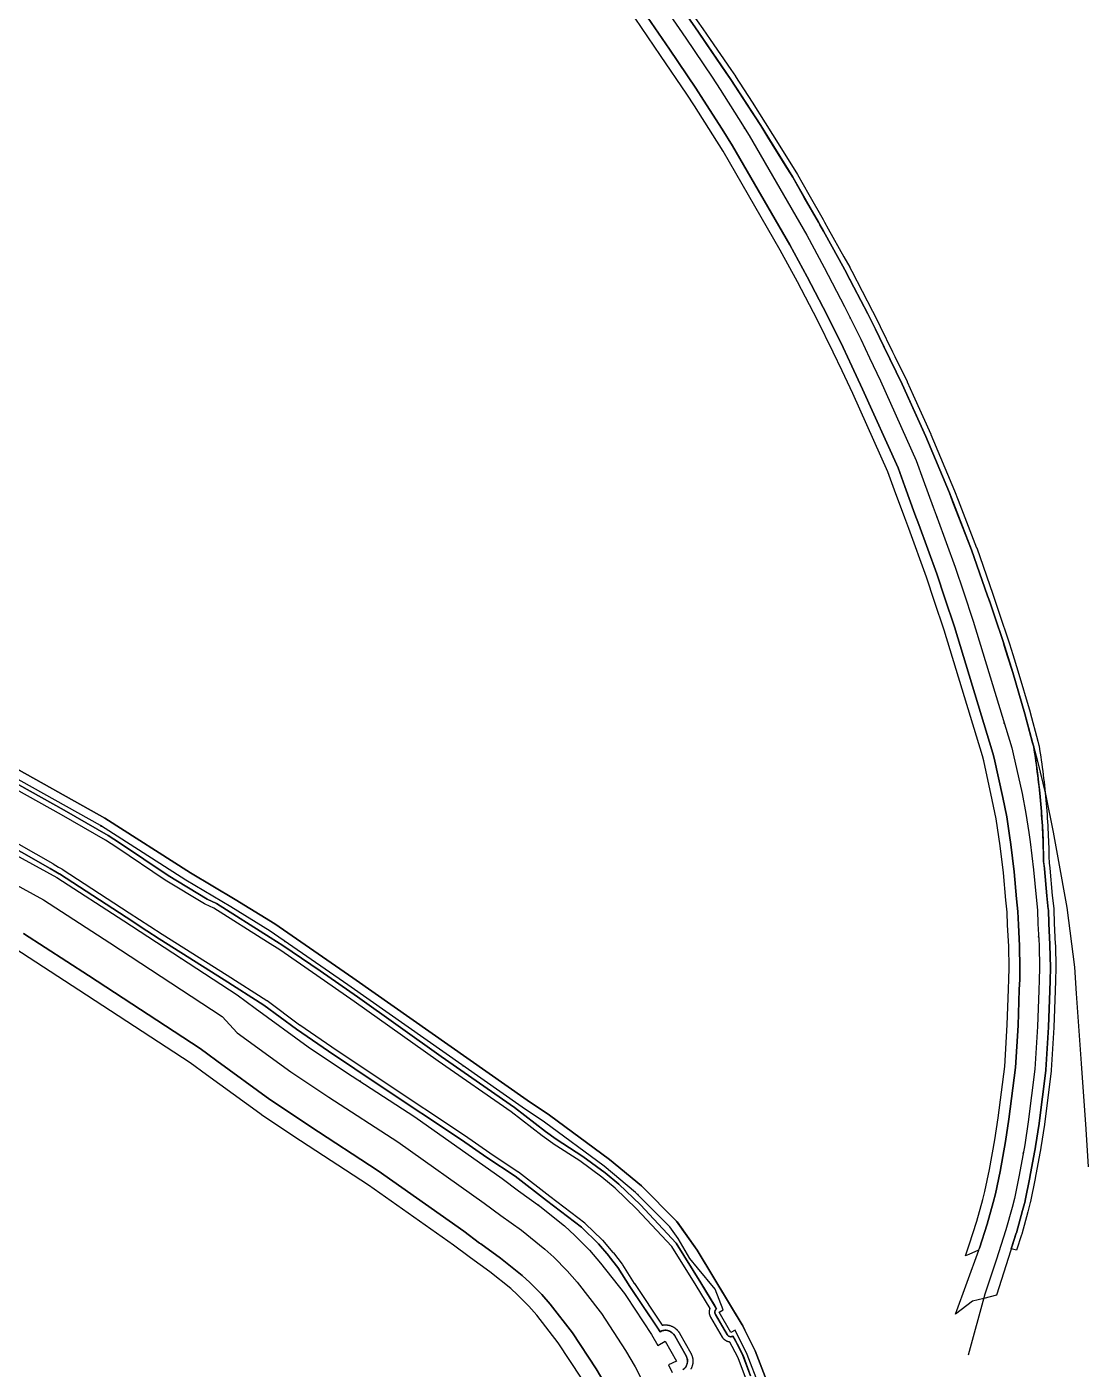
# Model space of a CAD drawing. Header units: inches. Extents: x 87989 to 118156, y 435697 to 451526.
# Drawn here: x 106882 to 107371, y 446210 to 446828 of the extents above; entities that cross this region are included whole.
import ezdxf

# ---------------------------------------------------------------- set-up
doc = ezdxf.new("R2010")
doc.units = ezdxf.units.IN
doc.header["$MEASUREMENT"] = 0
for name, color, linetype, true_color in [('As_waterkering_BWK', 7, 'Continuous', 0x7b8981), ('Beschermingszone_BWK', 7, 'Continuous', 0xcf890d), ('Grens_bebouwingsvrije_zone_BWK', 7, 'Continuous', 0x6789ae), ('Kernzone_BWK', 7, 'Continuous', 0xcb89af), ('Kunstwerken_BWK', 7, 'Continuous', 0xc78952), ('Referentiepunten_BWK', 7, 'Continuous', 0x178980)]:
    doc.layers.add(name, color=color, linetype=linetype, true_color=true_color)

msp = doc.modelspace()

# ---------------------------------------------------------------- linework, layer by layer
at = {"layer": 'As_waterkering_BWK'}
for points in [[(107173.3521, 446840.4177), (107185.2616, 446823.0777), (107197.356, 446805.1435), (107201.0408, 446799.5539), (107209.6172, 446786.1022), (107214.5086, 446778.2587), (107240.9786, 446732.3537), (107249.0592, 446717.4878), (107258.395, 446699.6417), (107265.8296, 446684.5799), (107269.9497, 446675.9226), (107274.9159, 446665.3056), (107291.4042, 446628.6154), (107294.5517, 446619.747), (107299.2534, 446607.1024), (107301.0686, 446602.276), (107309.3858, 446579.4967), (107313.1369, 446568.1596), (107317.5667, 446554.7305), (107335.439, 446496.3238), (107336.1097, 446493.5936), (107340.1674, 446475.2697), (107341.9623, 446466.0672), (107343.2769, 446457.366), (107343.9157, 446453.0243), (107345.4764, 446440.1873), (107346.6228, 446427.6378), (107347.2622, 446421.5807), (107347.4852, 446415.2834), (107347.9868, 446405.5109), (107348.1943, 446394.9487), (107348.0937, 446389.4504), (107347.8816, 446384.6587), (107347.3276, 446368.0383), (107346.0984, 446348.3438), (107343.0346, 446324.0623), (107341.3921, 446313.4978), (107338.8628, 446299.4854), (107336.6955, 446288.8829), (107335.5767, 446284.6307), (107332.7564, 446274.395), (107328.172, 446260.4507), (107323.0657, 446244.8115), (107315.274, 446216.589)], [(107224.9586, 446187.5246), (107213.5815, 446217.0257), (107208.0205, 446228.1478), (107206.0532, 446227.171), (107200.6758, 446236.4563), (107202.5196, 446237.5367), (107198.7866, 446247.1164), (107190.6583, 446256.9521), (107187.1979, 446261.1394), (107181.8267, 446270.3212), (107177.995, 446275.7633), (107162.12, 446291.6383), (107147.7001, 446303.6769), (107120.1834, 446323.9175), (107109.9969, 446330.7967), (107029.6957, 446387.1531), (106993.8446, 446411.8917), (106975.7206, 446423.1365), (106955.0831, 446435.4396), (106915.6601, 446460.5751), (106868.5642, 446486.9012)], [(106868.2996, 446451.5793), (106895.684, 446436.6303), (106926.508, 446416.6542), (106978.6311, 446382.5229), (106986.9843, 446376.4263)], [(106986.9843, 446376.4263), (107011.4395, 446358.578), (107028.6374, 446347.2009), (107060.5198, 446326.4311), (107100.7365, 446297.9883), (107108.3139, 446292.2989), (107118.0462, 446285.3159), (107129.4982, 446276.1584), (107134.221, 446271.8005), (107141.0134, 446264.9677), (107146.0415, 446259.0897), (107157.0445, 446245.0047), (107157.9655, 446243.7), (107169.4647, 446226.1473), (107172.4059, 446221.1636), (107175.8303, 446223.1195), (107181.0558, 446213.8921), (107177.2578, 446212.142), (107178.9924, 446208.7447)]]:
    msp.add_lwpolyline(points, dxfattribs=at)
at = {"layer": 'Beschermingszone_BWK'}
for points in [[(107165.9953, 446835.2322), (107177.8213, 446818.014), (107189.868, 446800.1506), (107193.4889, 446794.6576), (107202.0045, 446781.3018), (107206.7896, 446773.6283), (107233.1253, 446727.9561), (107241.1177, 446713.2526), (107250.3713, 446695.5635), (107257.7311, 446680.6543), (107261.8103, 446672.0822), (107266.7347, 446661.5542), (107283.045, 446625.2602), (107286.093, 446616.6736), (107290.8236, 446603.9499), (107292.6296, 446599.1485), (107300.8846, 446576.5391), (107304.5912, 446565.3364), (107308.9891, 446552.0038), (107326.7591, 446493.9317), (107327.3449, 446491.5469), (107331.3556, 446473.435), (107333.092, 446464.5328), (107334.3754, 446456.0387), (107334.9951, 446451.826), (107336.5259, 446439.2347), (107337.6663, 446426.756), (107338.279, 446420.9482), (107338.4939, 446414.8935), (107338.9913, 446405.1917), (107339.1927, 446394.9425), (107339.0974, 446389.7318), (107338.8885, 446385.0077), (107338.337, 446368.4687), (107337.1336, 446349.1883), (107334.1215, 446325.3172), (107332.5158, 446314.9887), (107330.0244, 446301.1862), (107327.928, 446290.9307), (107326.8865, 446286.971), (107324.1381, 446276.9974), (107320.4944, 446265.9146), (107320.1581, 446265.0176), (107315.5757, 446263.0128), (107314.1445, 446262.3867), (107314.059, 446262.3493), (107315.7279, 446267.4256), (107319.3501, 446278.4432), (107322.0586, 446288.2712), (107323.0572, 446292.0684), (107325.1141, 446302.1311), (107327.5845, 446315.8169), (107329.1699, 446326.0143), (107332.1531, 446349.6575), (107333.3422, 446368.7077), (107333.8923, 446385.2015), (107334.0994, 446389.8881), (107334.1918, 446394.9391), (107333.9938, 446405.0144), (107333.4988, 446414.6769), (107333.2883, 446420.5969), (107332.6905, 446426.2661), (107331.5535, 446438.7054), (107330.0392, 446451.1603), (107329.43, 446455.3014), (107328.1641, 446463.6803), (107326.4602, 446472.4158), (107322.4756, 446490.4099), (107321.9369, 446492.6028), (107304.2238, 446550.4889), (107299.8436, 446563.768), (107296.1617, 446574.896), (107287.9413, 446597.411), (107286.1404, 446602.1985), (107281.3937, 446614.9661), (107278.401, 446623.3961), (107262.1896, 446659.4701), (107257.2884, 446669.9486), (107253.2313, 446678.4731), (107245.9137, 446693.2978), (107236.7057, 446710.8997), (107228.7624, 446725.5129), (107202.5013, 446771.0558), (107197.7752, 446778.6349), (107189.2934, 446791.9375), (107185.708, 446797.3768), (107173.6878, 446815.2009), (107161.9082, 446832.3514)], [(107187.9108, 446834.8873), (107193.1494, 446827.3801), (107196.4667, 446822.5511), (107206.0171, 446808.6481), (107208.1126, 446805.5975), (107208.1534, 446805.5363), (107215.7963, 446793.6767), (107221.8924, 446784.217), (107225.2317, 446778.8444), (107233.9918, 446764.7496), (107236.6723, 446760.4367), (107236.7172, 446760.3617), (107242.0131, 446751.0836), (107248.5621, 446739.6101), (107249.2067, 446738.451), (107250.8985, 446735.4082), (107258.126, 446722.4106), (107260.782, 446717.6339), (107260.8154, 446717.5716), (107261.712, 446715.8461), (107271.284, 446697.422), (107273.4075, 446693.3345), (107273.4385, 446693.2728), (107274.8777, 446690.3049), (107280.4716, 446678.769), (107281.5535, 446676.5379), (107287.1655, 446664.9648), (107287.1916, 446664.9092), (107290.015, 446658.703), (107298.1746, 446640.7672), (107298.2084, 446640.6894), (107309.0108, 446614.6312), (107310.6539, 446610.4323), (107319.2441, 446588.4769), (107319.2711, 446588.4047), (107326.6662, 446567.1686), (107327.4597, 446564.81), (107329.9159, 446557.5074), (107333.7797, 446546.0192), (107334.3408, 446544.2287), (107335.8659, 446539.3604), (107338.2433, 446531.7708), (107343.8358, 446512.7202), (107343.8515, 446512.6641), (107347.427, 446499.3427), (107347.926, 446497.4836), (107347.977, 446497.249), (107348.2429, 446495.5788), (107348.4986, 446493.9223), (107348.7467, 446492.2646), (107348.9869, 446490.6058), (107349.2195, 446488.9458), (107349.4444, 446487.2848), (107349.6616, 446485.6228), (107349.871, 446483.9598), (107350.0727, 446482.2959), (107350.2668, 446480.631), (107350.453, 446478.9652), (107350.6315, 446477.2986), (107350.8023, 446475.6312), (107350.9653, 446473.963), (107351.1206, 446472.294), (107351.2681, 446470.6244), (107351.4079, 446468.9541), (107351.5399, 446467.2831), (107351.6641, 446465.6116), (107351.7806, 446463.9395), (107351.8893, 446462.2669), (107351.9903, 446460.5938), (107352.0834, 446458.9202), (107352.1688, 446457.2463), (107352.2465, 446455.5719), (107352.3163, 446453.8972), (107352.3783, 446452.2222), (107352.4326, 446450.547), (107352.4792, 446448.8715), (107352.5179, 446447.1958), (107352.5488, 446445.5199), (107352.5699, 446443.984), (107352.6591, 446443.2506), (107352.9237, 446441.074), (107352.9434, 446440.8882), (107354.0869, 446428.3727), (107354.7208, 446422.3681), (107354.7284, 446422.2812), (107354.7529, 446421.9332), (107354.7575, 446421.8461), (107354.9784, 446415.6083), (107355.4778, 446405.8756), (107355.4848, 446405.678), (107355.6931, 446395.0723), (107355.6933, 446394.8352), (107355.5921, 446389.297), (107355.587, 446389.1348), (107355.3761, 446384.3679), (107354.8227, 446367.7704), (107354.8141, 446367.5892), (107353.5838, 446347.8766), (107353.5776, 446347.7979), (107353.548, 446347.4834), (107353.5394, 446347.4049), (107350.4732, 446323.1056), (107350.4482, 446322.9278), (107348.8006, 446312.3306), (107348.7754, 446312.1805), (107346.2409, 446298.139), (107346.2137, 446297.9975), (107344.0435, 446287.3809), (107344.0287, 446287.3129), (107343.9654, 446287.0421), (107343.9486, 446286.9745), (107342.8186, 446282.6803), (107339.9785, 446272.3735), (107339.8904, 446272.0817), (107337.5707, 446265.0252), (107335.1248, 446265.5897), (107337.5063, 446272.8334), (107337.5768, 446273.0668), (107340.4046, 446283.3305), (107341.5309, 446287.6107), (107341.5942, 446287.8816), (107343.7615, 446298.484), (107343.7833, 446298.5973), (107346.3126, 446312.6096), (107346.3327, 446312.7297), (107347.9752, 446323.2941), (107347.9952, 446323.4363), (107351.059, 446347.7179), (107351.0886, 446348.0323), (107352.3179, 446367.7269), (107352.3249, 446367.8718), (107352.8779, 446384.4648), (107353.0889, 446389.2292), (107353.0929, 446389.3589), (107353.1935, 446394.8572), (107353.1934, 446395.0469), (107352.9858, 446405.6091), (107352.9802, 446405.7672), (107352.4806, 446415.5), (107352.2591, 446421.7576), (107352.2346, 446422.1056), (107351.5988, 446428.1277), (107350.4556, 446440.6422), (107350.4398, 446440.7908), (107350.1394, 446443.2618), (107350.0721, 446443.8152), (107350.063, 446444.5025), (107350.0491, 446445.4796), (107350.0184, 446447.1438), (107349.9799, 446448.8079), (107349.9338, 446450.4718), (107349.8798, 446452.1355), (107349.8182, 446453.7989), (107349.7489, 446455.4619), (107349.6718, 446457.1247), (107349.587, 446458.7871), (107349.4944, 446460.449), (107349.3942, 446462.1105), (107349.2862, 446463.7716), (107349.1706, 446465.4321), (107349.0472, 446467.092), (107348.9161, 446468.7514), (107348.7773, 446470.4101), (107348.6308, 446472.0682), (107348.4766, 446473.7256), (107348.3147, 446475.3822), (107348.1451, 446477.0381), (107347.9678, 446478.6931), (107347.7829, 446480.3474), (107347.5902, 446482.0007), (107347.3899, 446483.6531), (107347.1819, 446485.3046), (107346.9662, 446486.9551), (107346.7429, 446488.6046), (107346.5119, 446490.253), (107346.2733, 446491.9004), (107346.027, 446493.5466), (107345.7731, 446495.1916), (107345.5115, 446496.8355), (107345.0125, 446498.6946), (107341.437, 446512.016), (107335.851, 446531.045), (107333.4802, 446538.613), (107331.9551, 446543.4813), (107331.402, 446545.247), (107327.5463, 446556.7104), (107325.0901, 446564.013), (107324.301, 446566.359), (107316.916, 446587.566), (107308.3257, 446609.5214), (107306.692, 446613.697), (107295.899, 446639.732), (107287.7394, 446657.6678), (107284.916, 446663.874), (107279.304, 446675.4471), (107278.2221, 446677.6782), (107272.6282, 446689.2141), (107271.189, 446692.182), (107269.0655, 446696.2694), (107259.4935, 446714.6935), (107258.597, 446716.419), (107255.941, 446721.1957), (107248.7136, 446734.1933), (107247.0217, 446737.2361), (107246.384, 446738.383), (107239.8419, 446749.8443), (107234.549, 446759.117), (107231.8685, 446763.4299), (107223.1084, 446777.5247), (107219.78, 446782.88), (107213.6949, 446792.3224), (107206.052, 446804.182), (107203.9564, 446807.2326), (107194.406, 446821.1356), (107191.094, 446825.957), (107185.8606, 446833.4567)]]:
    msp.add_lwpolyline(points, dxfattribs=at)
for points in [[(107212.7383, 446206.3574, 0), (107209.3359, 446215.4531, 0), (107206.707, 446220.7109, 0), (107205.5632, 446222.699, 0), (107205.5074, 446222.7048, 0), (107205.383, 446222.7218, 0), (107205.2867, 446222.7368, 0), (107205.2283, 446222.7478, 0), (107205.1052, 446222.7726, 0), (107204.9524, 446222.8083, 0), (107204.8311, 446222.8407, 0), (107204.6809, 446222.886, 0), (107204.5618, 446222.9259, 0), (107204.5024, 446222.9467, 0), (107204.4147, 446222.9805, 0), (107204.2984, 446223.0278, 0), (107204.155, 446223.0915, 0), (107204.042, 446223.1461, 0), (107203.9028, 446223.2187, 0), (107203.7811, 446223.2873, 0), (107203.6591, 446223.3614, 0), (107203.5537, 446223.4296, 0), (107203.4248, 446223.5191, 0), (107203.3239, 446223.5938, 0), (107203.2032, 446223.6892, 0), (107203.1049, 446223.7721, 0), (107202.9881, 446223.877, 0), (107202.8974, 446223.9638, 0), (107202.7875, 446224.0758, 0), (107202.7024, 446224.1681, 0), (107202.6127, 446224.2711, 0), (107202.5206, 446224.3842, 0), (107202.4256, 446224.5091, 0), (107202.3528, 446224.6114, 0), (107202.2658, 446224.742, 0), (107202.1995, 446224.8486, 0), (107202.1591, 446224.9158, 0), (107196.7802, 446234.2038, 0), (107196.742, 446234.2722, 0), (107196.6828, 446234.3825, 0), (107196.6131, 446234.5225, 0), (107196.5609, 446234.6363, 0), (107196.5001, 446234.7805, 0), (107196.4469, 446234.9192, 0), (107196.4034, 446235.045, 0), (107196.3658, 446235.1644, 0), (107196.3235, 446235.3151, 0), (107196.2934, 446235.4366, 0), (107196.2606, 446235.5896, 0), (107196.237, 446235.7194, 0), (107196.2151, 446235.8675, 0), (107196.2004, 446235.9918, 0), (107196.187, 446236.1477, 0), (107196.1801, 446236.2727, 0), (107196.1764, 446236.4193, 0), (107196.1774, 446236.5543, 0), (107196.1836, 446236.7106, 0), (107196.1924, 446236.8355, 0), (107196.2083, 446236.9912, 0), (107196.2249, 446237.1152, 0), (107196.2457, 446237.2437, 0), (107196.2748, 446237.3924, 0), (107196.31, 446237.5449, 0), (107196.342, 446237.6659, 0), (107196.3867, 446237.8159, 0), (107196.4262, 446237.9346, 0), (107196.4493, 446238.0012, 0), (107196.4801, 446238.0815, 0), (107196.5098, 446238.1551, 0), (107190.0625, 446248.6875, 0), (107178.8086, 446266.7793, 0), (107162.6406, 446284.0664, 0), (107152.7227, 446293.6211, 0), (107146.6563, 446298.6855, 0), (107136.4219, 446306.0977, 0), (107124.2305, 446314.0508, 0), (107124.123, 446314.125, 0), (107119.1953, 446317.7188, 0), (107104.9023, 446328.7109, 0), (107071.2012, 446352.123, 0), (107032.584, 446379.5723, 0), (107015.4043, 446391.5469, 0), (106998.3809, 446403.2949, 0), (106992.5859, 446406.8828, 0), (106967.9395, 446422.4375, 0), (106963.8535, 446424.332, 0), (106963.6074, 446424.4629, 0), (106945.582, 446435.3984, 0), (106945.4844, 446435.4609, 0), (106923.1738, 446450.4473, 0), (106917.9824, 446453.7578, 0), (106897.7773, 446465.416, 0), (106866.3262, 446482.998, 0)], [(106867.5703, 446485.166, 0), (106899.0117, 446467.5898, 0), (106919.2813, 446455.8945, 0), (106924.543, 446452.5391, 0), (106946.8789, 446437.5352, 0), (106964.9043, 446426.5996, 0), (106969.1367, 446424.6367, 0), (106993.9102, 446409.0039, 0), (106999.75, 446405.3867, 0), (107016.832, 446393.5996, 0), (107034.0215, 446381.6152, 0), (107072.6387, 446354.168, 0), (107106.3789, 446330.7305, 0), (107120.6934, 446319.7188, 0), (107125.5957, 446316.1445, 0), (107137.8398, 446308.1582, 0), (107148.1934, 446300.6602, 0), (107154.3926, 446295.4844, 0), (107164.4219, 446285.8223, 0), (107180.8066, 446268.2969, 0), (107192.1895, 446250, 0), (107198.6871, 446239.3871, 0), (107199.321, 446238.3519, 0), (107199.4942, 446238.069, 0), (107199.4571, 446238.0421, 0), (107199.3603, 446237.9628, 0), (107199.2686, 446237.8775, 0), (107199.1855, 446237.7898, 0), (107199.1826, 446237.7867, 0), (107199.1797, 446237.7834, 0), (107199.1022, 446237.6907, 0), (107199.0961, 446237.6826, 0), (107199.028, 446237.5898, 0), (107198.8994, 446237.3752, 0), (107198.8454, 446237.2623, 0), (107198.7986, 446237.1462, 0), (107198.7591, 446237.0274, 0), (107198.7271, 446236.9064, 0), (107198.6935, 446236.7217, 0), (107198.6773, 446236.5346, 0), (107198.6832, 446236.2844, 0), (107198.7081, 446236.0984, 0), (107198.7503, 446235.9155, 0), (107198.7879, 446235.7961, 0), (107198.833, 446235.679, 0), (107198.9444, 446235.4552, 0), (107202.9772, 446228.4916, 0), (107204.3225, 446226.1687, 0), (107204.3888, 446226.0621, 0), (107204.4616, 446225.9599, 0), (107204.5408, 446225.8624, 0), (107204.6258, 446225.7701, 0), (107204.7165, 446225.6833, 0), (107204.8125, 446225.6024, 0), (107204.9134, 446225.5276, 0), (107205.0189, 446225.4592, 0), (107205.1281, 446225.3978, 0), (107205.2412, 446225.3433, 0), (107205.3575, 446225.2959, 0), (107205.4765, 446225.256, 0), (107205.5978, 446225.2236, 0), (107205.7209, 446225.1988, 0), (107205.8452, 446225.1819, 0), (107205.9176, 446225.1763, 0), (107205.9705, 446225.1727, 0), (107206.096, 446225.1715, 0), (107206.2213, 446225.1781, 0), (107206.346, 446225.1926, 0), (107206.4696, 446225.2149, 0), (107206.5916, 446225.2449, 0), (107206.7113, 446225.2824, 0), (107206.8282, 446225.3273, 0), (107206.9135, 446225.366, 0), (107207.9621, 446223.5432, 0), (107208.9102, 446221.8945, 0), (107211.6328, 446216.4531, 0), (107215.0996, 446207.1797, 0)], [(107184.3055, 446210.1126, 0), (107184.4527, 446210.2427, 0), (107184.5946, 446210.3785, 0), (107184.7311, 446210.5198, 0), (107184.8618, 446210.6664, 0), (107184.9867, 446210.818, 0), (107185.1055, 446210.9745, 0), (107185.218, 446211.1355, 0), (107185.324, 446211.3009, 0), (107185.4234, 446211.4704, 0), (107185.516, 446211.6436, 0), (107185.6018, 446211.8203, 0), (107185.6515, 446211.9343, 0), (107185.6804, 446212.0004, 0), (107185.7519, 446212.1833, 0), (107185.8161, 446212.369, 0), (107185.8728, 446212.5571, 0), (107185.9221, 446212.7472, 0), (107185.9639, 446212.9392, 0), (107185.998, 446213.1326, 0), (107186.0244, 446213.3273, 0), (107186.0432, 446213.5228, 0), (107186.0541, 446213.719, 0), (107186.0574, 446213.9154, 0), (107186.0528, 446214.1118, 0), (107186.0405, 446214.3078, 0), (107186.0204, 446214.5032, 0), (107185.9926, 446214.6977, 0), (107185.9572, 446214.8909, 0), (107185.9141, 446215.0826, 0), (107185.8635, 446215.2724, 0), (107185.8054, 446215.4601, 0), (107185.74, 446215.6453, 0), (107185.6672, 446215.8278, 0), (107185.5873, 446216.0072, 0), (107185.5004, 446216.1834, 0), (107185.4066, 446216.356, 0), (107180.1708, 446225.6015, 0), (107180.0706, 446225.7697, 0), (107179.9638, 446225.9338, 0), (107179.8507, 446226.0936, 0), (107179.7314, 446226.2488, 0), (107179.606, 446226.3993, 0), (107179.4749, 446226.5446, 0), (107179.3381, 446226.6847, 0), (107179.1959, 446226.8193, 0), (107179.0485, 446226.9482, 0), (107178.8962, 446227.0712, 0), (107178.7391, 446227.1881, 0), (107178.5776, 446227.2988, 0), (107178.4119, 446227.403, 0), (107178.2421, 446227.5006, 0), (107178.0687, 446227.5915, 0), (107177.8918, 446227.6754, 0), (107177.7118, 446227.7524, 0), (107177.5289, 446227.8222, 0), (107177.3433, 446227.8847, 0), (107177.1555, 446227.9399, 0), (107176.9656, 446227.9877, 0), (107176.774, 446228.0279, 0), (107176.581, 446228.0606, 0), (107176.3868, 446228.0857, 0), (107176.1918, 446228.1031, 0), (107176.0804, 446228.1086, 0), (107175.9962, 446228.1128, 0), (107175.8004, 446228.1149, 0), (107175.6047, 446228.1092, 0), (107175.4094, 446228.0958, 0), (107175.2147, 446228.0748, 0), (107175.0211, 446228.0461, 0), (107174.8287, 446228.0098, 0), (107174.6378, 446227.966, 0), (107174.4489, 446227.9147, 0), (107174.2621, 446227.856, 0), (107173.5218, 446227.4332, 0), (107172.1217, 446229.5126, 0), (107159.4805, 446248.2891, 0), (107154.0176, 446257.002, 0), (107149.9824, 446262.168, 0), (107149.8418, 446262.3398, 0), (107145.0547, 446267.9336, 0), (107137.2246, 446275.5527, 0), (107121.0859, 446287.9453, 0), (107106.75, 446299.0508, 0), (107093.6895, 446307.7324, 0), (107081.9199, 446315.8652, 0), (107045.0332, 446340.4043, 0), (107020.8008, 446356.5898, 0), (107005.9805, 446366.7793, 0), (106991.0195, 446377.9102, 0), (106972.6758, 446389.4805, 0), (106942.7891, 446408.4355, 0), (106937.0547, 446412.1387, 0), (106927.5996, 446418.3301, 0), (106896.7715, 446438.3086, 0), (106896.6426, 446438.3848, 0), (106895.1406, 446439.2051, 0), (106892.6113, 446440.8379, 0), (106828.5273, 446477.1367, 0)], [(106829.8535, 446479.2578, 0), (106893.8438, 446443.0137, 0), (106893.9668, 446442.9395, 0), (106896.418, 446441.3555, 0), (106897.8398, 446440.5801, 0), (106897.9219, 446440.5332, 0), (106898.0508, 446440.457, 0), (106898.1309, 446440.4062, 0), (106928.9648, 446420.4238, 0), (106938.418, 446414.2344, 0), (106944.1367, 446410.541, 0), (106974.0117, 446391.5938, 0), (106992.3535, 446380.0254, 0), (106992.5117, 446379.916, 0), (107007.3965, 446368.8398, 0), (107007.4727, 446368.7871, 0), (107022.2031, 446358.6602, 0), (107046.4199, 446342.4844, 0), (107083.3223, 446317.9355, 0), (107095.0918, 446309.8008, 0), (107108.1348, 446301.1328, 0), (107108.2813, 446301.0273, 0), (107122.6133, 446289.9238, 0), (107138.7461, 446277.5352, 0), (107138.9668, 446277.3438, 0), (107146.7988, 446269.7266, 0), (107146.9551, 446269.5586, 0), (107151.7578, 446263.9434, 0), (107151.9355, 446263.7285, 0), (107155.9863, 446258.541, 0), (107156.1348, 446258.3301, 0), (107161.5547, 446249.6855, 0), (107161.5977, 446249.6191, 0), (107174.4785, 446230.4878, 0), (107174.5724, 446230.5055, 0), (107174.6548, 446230.5191, 0), (107174.8485, 446230.5478, 0), (107174.946, 446230.5603, 0), (107175.1407, 446230.5813, 0), (107175.2387, 446230.59, 0), (107175.434, 446230.6034, 0), (107175.5323, 446230.6081, 0), (107175.728, 446230.6138, 0), (107175.8134, 446230.6148, 0), (107176.0221, 446230.6127, 0), (107176.1204, 446230.6098, 0), (107176.316, 446230.6, 0), (107176.4141, 446230.5932, 0), (107176.6091, 446230.5758, 0), (107176.7069, 446230.5651, 0), (107176.9011, 446230.54, 0), (107176.9984, 446230.5255, 0), (107177.1998, 446230.4914, 0), (107177.2881, 446230.4745, 0), (107177.4797, 446230.4342, 0), (107177.5755, 446230.4121, 0), (107177.7654, 446230.3644, 0), (107177.8603, 446230.3385, 0), (107178.0482, 446230.2833, 0), (107178.142, 446230.2537, 0), (107178.3275, 446230.1912, 0), (107178.402, 446230.1647, 0), (107178.603, 446230.0881, 0), (107178.6942, 446230.0512, 0), (107178.8743, 446229.9743, 0), (107178.9639, 446229.9339, 0), (107179.1408, 446229.8499, 0), (107179.2288, 446229.806, 0), (107179.4023, 446229.7151, 0), (107179.4885, 446229.6678, 0), (107179.6601, 446229.5692, 0), (107179.7425, 446229.5195, 0), (107179.9082, 446229.4153, 0), (107179.9905, 446229.3613, 0), (107180.152, 446229.2506, 0), (107180.232, 446229.1934, 0), (107180.3891, 446229.0765, 0), (107180.4668, 446229.0162, 0), (107180.6374, 446228.8783, 0), (107180.6945, 446228.8299, 0), (107180.8418, 446228.701, 0), (107180.9146, 446228.6348, 0), (107181.0568, 446228.5002, 0), (107181.1269, 446228.4312, 0), (107181.2636, 446228.2911, 0), (107181.331, 446228.2194, 0), (107181.4621, 446228.074, 0), (107181.5239, 446228.003, 0), (107181.6519, 446227.8493, 0), (107181.7134, 446227.7725, 0), (107181.8327, 446227.6173, 0), (107181.8911, 446227.5382, 0), (107182.0043, 446227.3784, 0), (107182.0595, 446227.297, 0), (107182.1663, 446227.1328, 0), (107182.2183, 446227.0493, 0), (107182.3185, 446226.8811, 0), (107182.3411, 446226.8425, 0), (107187.5925, 446217.569, 0), (107187.6969, 446217.3774, 0), (107187.7424, 446217.2896, 0), (107187.8293, 446217.1135, 0), (107187.8713, 446217.0239, 0), (107187.9512, 446216.8445, 0), (107187.9896, 446216.7533, 0), (107188.0623, 446216.5709, 0), (107188.0932, 446216.4893, 0), (107188.1626, 446216.2931, 0), (107188.1937, 446216.1992, 0), (107188.2517, 446216.0115, 0), (107188.2791, 446215.9165, 0), (107188.3297, 446215.7267, 0), (107188.3533, 446215.6306, 0), (107188.3964, 446215.439, 0), (107188.4161, 446215.3421, 0), (107188.4531, 446215.1404, 0), (107188.4675, 446215.0513, 0), (107188.4953, 446214.8568, 0), (107188.5073, 446214.7586, 0), (107188.5274, 446214.5632, 0), (107188.5355, 446214.4647, 0), (107188.5479, 446214.2686, 0), (107188.5521, 446214.1698, 0), (107188.5567, 446213.9734, 0), (107188.5572, 446213.895, 0), (107188.5538, 446213.6781, 0), (107188.5502, 446213.5793, 0), (107188.5393, 446213.3832, 0), (107188.5318, 446213.2846, 0), (107188.5131, 446213.089, 0), (107188.5017, 446212.9908, 0), (107188.4753, 446212.7961, 0), (107188.46, 446212.6985, 0), (107188.4259, 446212.5049, 0), (107188.4068, 446212.4079, 0), (107188.365, 446212.216, 0), (107188.3421, 446212.1198, 0), (107188.2928, 446211.9296, 0), (107188.2661, 446211.8344, 0), (107188.2093, 446211.6463, 0), (107188.1789, 446211.5523, 0), (107188.1079, 446211.3475, 0), (107188.0805, 446211.2738, 0), (107188.0091, 446211.0908, 0), (107187.9713, 446210.9994, 0), (107187.8926, 446210.8194, 0), (107187.8513, 446210.7296, 0), (107187.7655, 446210.5528, 0), (107187.7206, 446210.4647, 0), (107187.628, 446210.2915, 0), (107187.5841, 446210.2128, 0)], [(106880.3173, 446410.8399, 0), (106910.133, 446391.5175, 0), (106961.5599, 446357.8418, 0), (106965.1219, 446355.2421, 0), (106969.2985, 446352.1939, 0), (106993.7537, 446334.3456, 0), (106994.8874, 446333.5575, 0), (107012.1737, 446322.1223, 0), (107043.6647, 446301.607, 0), (107083.0651, 446273.7416, 0), (107090.3009, 446268.3086, 0), (107090.8249, 446267.924, 0), (107099.9215, 446261.3972, 0), (107109.9336, 446253.391, 0), (107113.4011, 446250.1914, 0), (107118.946, 446244.6136, 0), (107122.8108, 446240.0956, 0), (107133.0557, 446226.9673, 0), (107143.9854, 446210.2948, 0), (107147.9252, 446203.619, 0)], [(107137.1909, 446206.0675, 0), (107126.5358, 446222.3312, 0), (107116.6159, 446235.0305, 0), (107113.0614, 446239.1858, 0), (107107.8491, 446244.429, 0), (107104.7164, 446247.3197, 0), (107095.0882, 446255.0189, 0), (107086.1612, 446261.424, 0), (107085.4975, 446261.9112, 0), (107078.3528, 446267.2758, 0), (107039.17, 446294.9873, 0), (107007.7834, 446315.4347, 0), (106990.4735, 446326.8853, 0), (106989.0375, 446327.8836, 0), (106964.5823, 446345.7319, 0), (106957.0075, 446351.2602, 0), (106905.7663, 446384.8144, 0), (106876.2195, 446403.9625, 0)]]:
    msp.add_polyline3d(points, dxfattribs=at)
at = {"layer": 'Grens_bebouwingsvrije_zone_BWK'}
for points in [[(107320.4944, 446265.9146), (107324.1381, 446276.9974), (107326.8862, 446286.9711), (107327.928, 446290.9307), (107330.0244, 446301.1862), (107332.5158, 446314.9887), (107334.1215, 446325.3172), (107337.1336, 446349.1883), (107338.337, 446368.4687), (107338.8882, 446385.0077), (107339.0974, 446389.7318), (107339.1927, 446394.9425), (107338.9913, 446405.1917), (107338.4933, 446414.8935), (107338.279, 446420.9482), (107337.6658, 446426.7559), (107336.5259, 446439.2347), (107334.9951, 446451.826), (107334.3753, 446456.0387), (107333.092, 446464.5328), (107331.3556, 446473.435), (107327.3449, 446491.5469), (107326.7591, 446493.9317), (107308.9891, 446552.0038), (107304.5912, 446565.3364), (107300.8846, 446576.5391), (107292.6294, 446599.1484), (107290.8236, 446603.9499), (107286.0925, 446616.6734), (107283.045, 446625.2602), (107266.7347, 446661.5542), (107261.8102, 446672.0822), (107257.7307, 446680.6541), (107250.3713, 446695.5635), (107241.1177, 446713.2526), (107233.1253, 446727.9561), (107206.7896, 446773.6283), (107202.0043, 446781.3017), (107193.4889, 446794.6576), (107189.8678, 446800.1505), (107177.8212, 446818.0139), (107165.9953, 446835.2322)], [(107228.7794, 446188.7339), (107217.2448, 446218.6434), (107211.2666, 446230.5997), (107206.3419, 446238.7445), (107190.4699, 446264.9849), (107185.1943, 446272.4863), (107181.0672, 446278.348), (107164.8214, 446294.5938), (107150.1693, 446306.8262), (107122.4888, 446327.1874), (107112.2654, 446334.0915), (107031.9806, 446390.4363), (106996.0362, 446415.2393), (106977.7993, 446426.5541), (106957.1829, 446438.8447), (106917.7129, 446464.0101), (106870.5535, 446490.3717)], [(106862.4035, 446441.1263), (106889.5373, 446426.3141), (106919.958, 446406.5995), (106971.8026, 446372.6505), (106978.731, 446365.1178), (107003.4464, 446347.0796), (107020.9543, 446335.4974), (107052.654, 446314.8465), (107092.4899, 446286.6732), (107100.0291, 446281.0124), (107109.588, 446274.1539), (107120.3681, 446265.5336), (107124.505, 446261.7162), (107130.7153, 446255.4691), (107135.2005, 446250.2258), (107145.8027, 446236.6538), (107146.3878, 446235.8249), (107157.5743, 446218.7495), (107161.9529, 446211.3302), (107166.4402, 446202.5417)]]:
    msp.add_lwpolyline(points, dxfattribs=at)
at = {"layer": 'Kernzone_BWK'}
for points in [[(107185.8606, 446833.4567), (107191.094, 446825.957), (107194.406, 446821.1356), (107203.9564, 446807.2326), (107206.052, 446804.182), (107213.6949, 446792.3224), (107219.78, 446782.88), (107223.1084, 446777.5247), (107231.8685, 446763.4299), (107234.549, 446759.117), (107239.8419, 446749.8443), (107246.384, 446738.383), (107247.0217, 446737.2361), (107248.7136, 446734.1933), (107255.941, 446721.1957), (107258.597, 446716.419), (107259.4935, 446714.6935), (107269.0655, 446696.2694), (107271.189, 446692.182), (107272.6282, 446689.2141), (107278.2221, 446677.6782), (107279.304, 446675.4471), (107284.916, 446663.874), (107287.7394, 446657.6678), (107295.899, 446639.732), (107306.692, 446613.697), (107308.3257, 446609.5214), (107316.916, 446587.566), (107324.301, 446566.359), (107325.0901, 446564.013), (107327.5463, 446556.7104), (107331.402, 446545.247), (107331.9551, 446543.4813), (107333.4802, 446538.613), (107335.851, 446531.045), (107341.437, 446512.016), (107345.0125, 446498.6946), (107345.5115, 446496.8355, -0.03717423), (107350.0721, 446443.8152), (107350.4398, 446440.7908), (107350.4556, 446440.6422), (107351.5988, 446428.1277), (107352.2346, 446422.1056), (107352.2591, 446421.7576), (107352.4806, 446415.5), (107352.9802, 446405.7672), (107352.9858, 446405.6091), (107353.1934, 446395.0469), (107353.1935, 446394.8572), (107353.0929, 446389.3589), (107353.0889, 446389.2292), (107352.8779, 446384.4648), (107352.3249, 446367.8718), (107352.3179, 446367.7269), (107351.0886, 446348.0323), (107351.059, 446347.7179), (107347.9952, 446323.4363), (107347.9752, 446323.2941), (107346.3327, 446312.7297), (107346.3126, 446312.6096), (107343.7833, 446298.5973), (107343.7615, 446298.484), (107341.5942, 446287.8816), (107341.5309, 446287.6107), (107340.4046, 446283.3305), (107337.5768, 446273.0668), (107337.5063, 446272.8334), (107333.8406, 446261.6836), (107328.3336, 446244.3093), (107322.5162, 446242.8211), (107317.3494, 446241.4993), (107309.4919, 446235.6062), (107320.1708, 446265.0232), (107320.1581, 446265.0176), (107320.4944, 446265.9146), (107324.1381, 446276.9974), (107326.8865, 446286.971), (107327.928, 446290.9307), (107330.0244, 446301.1862), (107332.5158, 446314.9887), (107334.1215, 446325.3172), (107337.1336, 446349.1883), (107338.337, 446368.4687), (107338.8885, 446385.0077), (107339.0974, 446389.7318), (107339.1927, 446394.9425), (107338.9913, 446405.1917), (107338.4939, 446414.8935), (107338.279, 446420.9482), (107337.6663, 446426.756), (107336.5259, 446439.2347), (107334.9951, 446451.826), (107334.3754, 446456.0387), (107333.092, 446464.5328), (107331.3556, 446473.435), (107327.3449, 446491.5469), (107326.7591, 446493.9317), (107308.9891, 446552.0038), (107304.5912, 446565.3364), (107300.8846, 446576.5391), (107292.6296, 446599.1485), (107290.8236, 446603.9499), (107286.093, 446616.6736), (107283.045, 446625.2602), (107266.7347, 446661.5542), (107261.8103, 446672.0822), (107257.7311, 446680.6543), (107250.3713, 446695.5635), (107241.1177, 446713.2526), (107233.1253, 446727.9561), (107206.7896, 446773.6283), (107202.0045, 446781.3018), (107193.4889, 446794.6576), (107189.868, 446800.1506), (107177.8213, 446818.014), (107165.9953, 446835.2322)], [(106828.527, 446477.137), (106892.6113, 446440.8388), (106895.1399, 446439.2059), (106896.6423, 446438.3857), (106896.7717, 446438.3086), (106927.5997, 446418.33), (106937.0544, 446412.1388), (106942.7894, 446408.4354), (106972.676, 446389.481), (106991.02, 446377.91), (107005.98, 446366.78), (107020.8, 446356.59), (107045.033, 446340.404), (107081.9194, 446315.8655), (107093.69, 446307.732), (107106.75, 446299.05), (107121.0866, 446287.9451), (107137.224, 446275.552), (107145.0554, 446267.9344), (107149.8411, 446262.3399), (107149.9818, 446262.1678), (107154.017, 446257.0023), (107159.48, 446248.29), (107173.5216, 446227.4331), (107174.2621, 446227.856, -0.35859314), (107180.1708, 446225.6015), (107185.4066, 446216.356, -0.38317552), (107183.9962, 446209.8704)]]:
    msp.add_lwpolyline(points, format="xyb", dxfattribs=at)
msp.add_lwpolyline([(107147.9252, 446203.619), (107143.9854, 446210.2948), (107133.0557, 446226.9673), (107122.8108, 446240.0956), (107118.946, 446244.6136), (107113.4011, 446250.1914), (107109.9336, 446253.391), (107099.9215, 446261.3972), (107090.8249, 446267.924), (107090.3009, 446268.3086), (107083.0651, 446273.7416), (107043.6647, 446301.607), (107012.1737, 446322.1223), (106994.8874, 446333.5575), (106993.7537, 446334.3456), (106969.2985, 446352.1939), (106965.1219, 446355.2421), (106961.5599, 446357.8418), (106910.133, 446391.5175), (106880.3173, 446410.8399)], dxfattribs=at)
for points in [[(106870.5532, 446490.3713, 0), (106917.7112, 446464.0073, 0), (106957.1829, 446438.8447, 0), (106977.7992, 446426.5539, 0), (106996.0349, 446415.2373, 0), (107031.9806, 446390.4363, 0), (107112.2652, 446334.0912, 0), (107122.4878, 446327.1861, 0), (107150.167, 446306.8233, 0), (107164.8159, 446294.5878, 0), (107180.8234, 446278.5917, 0), (107181.2656, 446278.0661, 0), (107190.4699, 446264.9849, 0), (107211.261, 446230.5966, 0), (107211.485, 446230.1483, 0), (107212.4841, 446228.1491, 0), (107217.2364, 446218.6397, 0), (107228.765, 446188.7293, 0)], [(107215.1, 446207.18, 0), (107211.632, 446216.4526, 0), (107208.9108, 446221.8949, 0), (107206.9138, 446225.3657, 0), (107206.6044, 446225.2485, 0), (107206.2798, 446225.1839, 0), (107205.9491, 446225.1737, 0), (107205.6212, 446225.2182, 0), (107205.3052, 446225.3162, 0), (107205.0096, 446225.4649, 0), (107204.7426, 446225.6603, 0), (107204.5114, 446225.8971, 0), (107204.3225, 446226.1687, 0), (107198.9444, 446235.4552, 0), (107198.8052, 446235.7485, 0), (107198.7154, 446236.0605, 0), (107198.6772, 446236.383, 0), (107198.6916, 446236.7073, 0), (107198.7584, 446237.0251, 0), (107198.8757, 446237.3278, 0), (107199.0404, 446237.6076, 0), (107199.2482, 446237.8571, 0), (107199.4937, 446238.0696, 0), (107192.19, 446250, 0), (107180.8061, 446268.2966, 0), (107164.4222, 446285.8216, 0), (107154.393, 446295.4839, 0), (107148.1926, 446300.6604, 0), (107137.8389, 446308.1579, 0), (107125.596, 446316.145, 0), (107120.6934, 446319.7193, 0), (107106.3793, 446330.7302, 0), (107072.6388, 446354.1676, 0), (107034.0222, 446381.6161, 0), (107016.8315, 446393.5999, 0), (106999.7501, 446405.3868, 0), (106993.911, 446409.003, 0), (106969.1368, 446424.6371, 0), (106964.9046, 446426.6001, 0), (106946.8791, 446437.5355, 0), (106924.5431, 446452.5395, 0), (106919.2804, 446455.895, 0), (106899.0124, 446467.5898, 0), (106867.5696, 446485.1661, 0)]]:
    msp.add_polyline3d(points, dxfattribs=at)
at = {"layer": 'Kunstwerken_BWK'}
for points in [[(107179.07, 446843.188), (107191.094, 446825.957), (107206.052, 446804.182), (107219.78, 446782.88), (107234.549, 446759.117), (107246.384, 446738.383), (107258.597, 446716.419), (107271.189, 446692.182), (107284.916, 446663.874), (107295.899, 446639.732), (107306.692, 446613.697), (107316.916, 446587.566), (107324.301, 446566.359), (107331.402, 446545.247), (107335.851, 446531.045), (107341.437, 446512.016), (107347.307, 446490.146), (107350.905, 446474.998), (107354.502, 446457.483), (107356.585, 446445.649), (107360.751, 446422.738), (107364.254, 446395.282), (107365.011, 446383.258), (107367.378, 446350.974), (107369.461, 446320.773), (107370.597, 446303.447)], [(107208.0205, 446228.1478), (107206.0532, 446227.171), (107200.6758, 446236.4563), (107202.5196, 446237.5367)], [(107172.4059, 446221.1636), (107175.8303, 446223.1195), (107181.0558, 446213.8921), (107177.2578, 446212.142)]]:
    msp.add_lwpolyline(points, dxfattribs=at)
at = {"layer": 'Referentiepunten_BWK'}
for p in [(107212.3421, 446781.7327), (107260.9867, 446694.3912), (107300.8812, 446602.7743), (107331.9439, 446507.7459), (106916.0372, 446460.3347), (107347.7921, 446409.3049), (107000.7068, 446407.1565), (106952.9116, 446399.3645), (107082.7199, 446349.9401), (107035.3567, 446342.8236), (107340.7147, 446309.7452), (107117.442, 446285.7494), (107163.1383, 446290.62)]:
    msp.add_point(p, dxfattribs=at)

doc.saveas('drawing.dxf')
